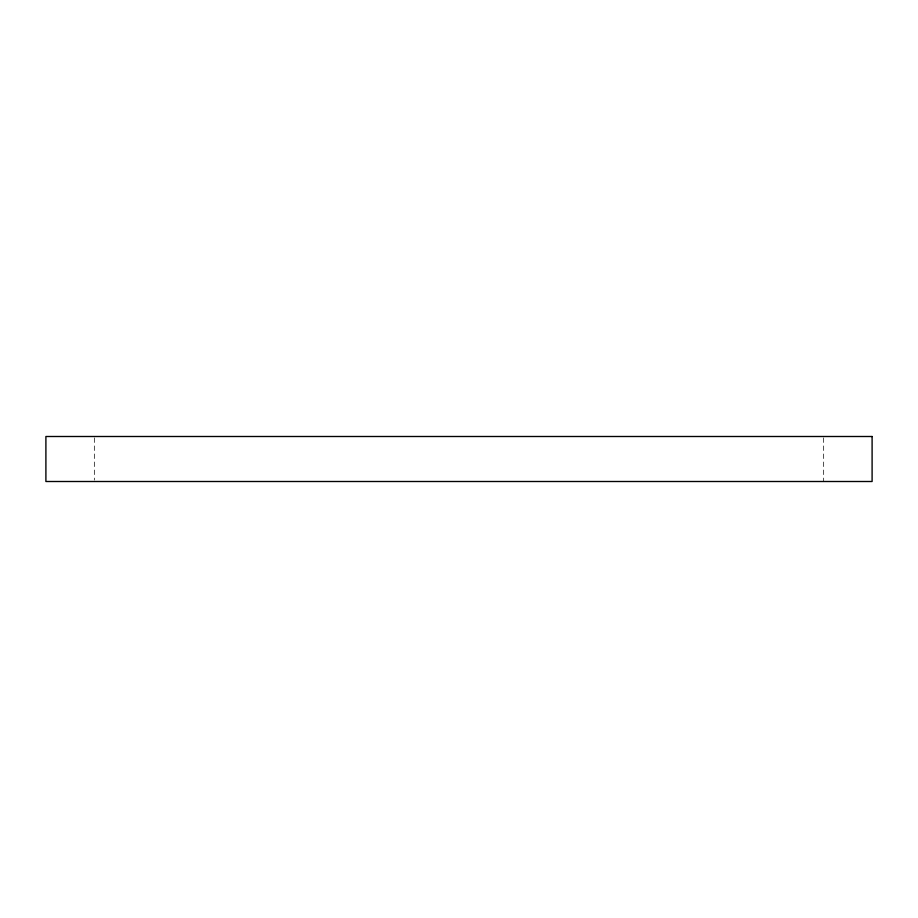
<?xml version="1.0" encoding="UTF-8"?>
<svg xmlns="http://www.w3.org/2000/svg" width="918" height="918" viewBox="0 0 918 918"><rect width="100%" height="100%" fill="white"/><g stroke="black" fill="none" stroke-linecap="round" stroke-linejoin="round"><path stroke-width="0.69" stroke-dasharray="4.59 3.44" d="M823.664 437.897L823.664 481.502M94.336 437.897L94.336 480.103"/><path stroke-width="1.38" d="M872.1 436.498L45.9 436.498L45.9 481.502L872.1 481.502L872.1 436.498"/></g></svg>
